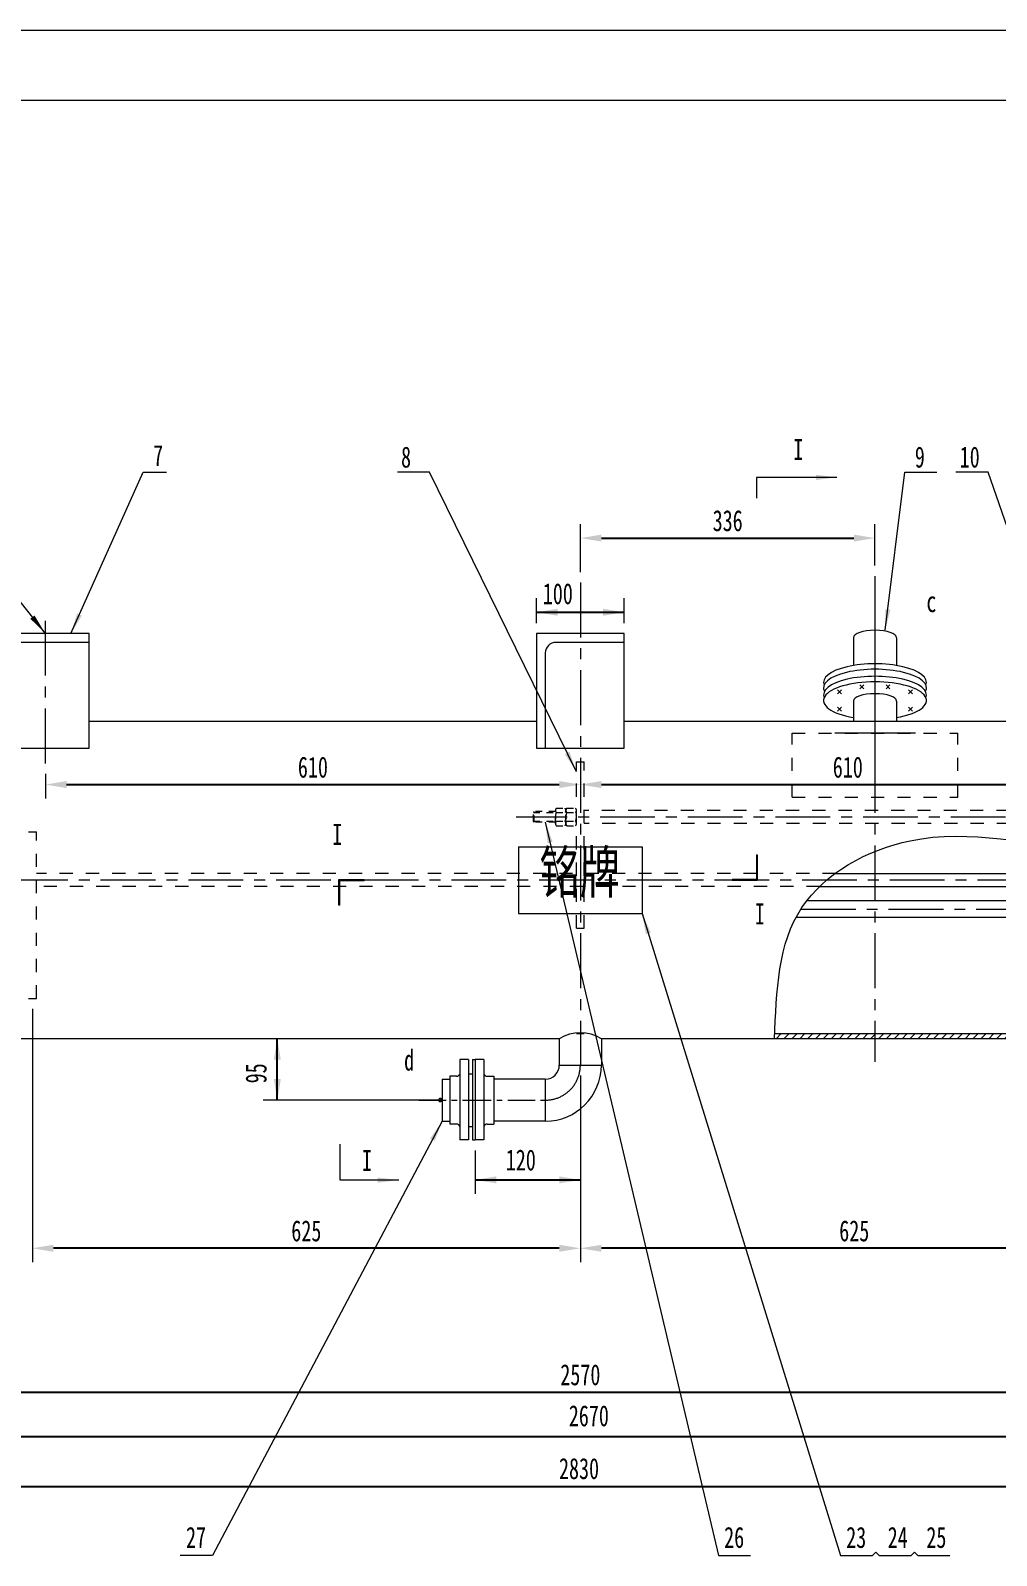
# Model space of a CAD drawing. Header units: millimetres. Extents: x 6843 to 13563, y -2018 to 2734.
# Drawn here: x 9328 to 10430, y 995 to 2734 of the extents above; entities that cross this region are included whole.
import ezdxf

# ---------------------------------------------------------------- set-up
doc = ezdxf.new("R2010")
doc.units = ezdxf.units.MM
doc.header["$LTSCALE"] = 50
for name, pattern in [('CENTER', [2, 1.25, -0.25, 0.25, -0.25]), ('EB_DASH', [6, 3, -3]), ('EB_DASHDOT', [39, 30, -3, 3, -3])]:
    doc.linetypes.add(name, pattern=pattern)
doc.layers.get('DEFPOINTS').update_dxf_attribs({"lineweight": 18})
for name, color, linetype, lineweight in [('25C', 1, 'CENTER', 18), ('CEN', 1, 'EB_DASHDOT', 15), ('DASH', 3, 'EB_DASH', 15), ('中心线', 1, 'CENTER', 5), ('尺寸线', 4, 'Continuous', 9), ('标注', 4, 'Continuous', 5), ('粗线', 7, 'Continuous', 15), ('虚线', 2, 'EB_DASH', 5)]:
    doc.layers.add(name, color=color, linetype=linetype, lineweight=lineweight)
doc.styles.get("Standard").update_dxf_attribs({"font": 'txt', "width": 0.7})
doc.styles.add('尺寸', font='romans.shx', dxfattribs={"width": 0.7})
doc.dimstyles.new('标准', dxfattribs={"dimscale": 8, "dimtxt": 3, "dimasz": 3, "dimexe": 2, "dimexo": 1.5, "dimgap": 1, "dimtad": 1, "dimdec": 1, "dimzin": 12, "dimdsep": 46, "dimtxsty": 'Standard', "dimcen": 0, "dimdle": 6, "dimclrd": 256, "dimclre": 256, "dimclrt": 256, "dimadec": 1, "dimazin": 3, "dimtfac": 1, "dimtdec": 1, "dimtmove": 2, "dimatfit": 0, "dimfxl": 0, "dimtolj": 1, "dimarcsym": 0})

# ---------------------------------------------------------------- blocks, each defined once
blk = doc.blocks.new('*X5')
at = {"layer": '标注', "linetype": 'Continuous'}
blk.add_hatch(color=256, dxfattribs=at).paths.add_polyline_path([(9345.2, 2046.3), (9328, 2063.3), (9332.7, 2067)], flags=0)
for p, q in [((9273.3, 2137.2), (9197.8, 2137.2)), ((9345.2, 2046.3), (9273.3, 2137.2))]:
    blk.add_line(p, q, dxfattribs=at)
at = {"layer": '标注'}
blk.add_line((9197.8, 2137.2), (9197.8, 2137.2), dxfattribs=at)
blk = doc.blocks.new('*X6')
at = {"layer": '标注', "linetype": 'ByBlock'}
for points in [[(9609.6, 1584.3), (9613.6, 1560.3), (9605.6, 1560.3)], [(9609.6, 1514.3), (9613.6, 1538.3), (9605.6, 1538.3)]]:
    blk.add_hatch(color=256, dxfattribs=at).paths.add_polyline_path(points, flags=0)
for p, q in [((9797.3, 1584.3), (9593.6, 1584.3)), ((9797.3, 1514.3), (9593.6, 1514.3))]:
    blk.add_line(p, q, dxfattribs=at)
at = {"layer": '标注', "linetype": 'ByBlock', "lineweight": -2}
for p, q in [((9609.6, 1514.3), (9609.6, 1584.3)), ((9809.3, 1514.3), (9809.3, 1514.3))]:
    blk.add_line(p, q, dxfattribs=at)
at = {"layer": '标注', "linetype": 'ByBlock', "insert": (9585.5, 1544.9), "char_height": 24, "width": 47.2, "attachment_point": 5, "rotation": 90}
blk.add_mtext('95', dxfattribs=at)
blk = doc.blocks.new('*X7')
at = {"layer": '标注', "linetype": 'ByBlock'}
for points in [[(9835.2, 1423.4), (9859.2, 1419.4), (9859.2, 1427.4)], [(9955.2, 1423.4), (9931.2, 1419.4), (9931.2, 1427.4)]]:
    blk.add_hatch(color=256, dxfattribs=at).paths.add_polyline_path(points, flags=0)
for p, q in [((9955.2, 1542.3), (9955.2, 1407.4)), ((9835.2, 1457), (9835.2, 1407.4))]:
    blk.add_line(p, q, dxfattribs=at)
at = {"layer": '标注', "linetype": 'ByBlock', "lineweight": -2}
for p, q in [((9835.2, 1469), (9835.2, 1469)), ((9835.2, 1423.4), (9955.2, 1423.4))]:
    blk.add_line(p, q, dxfattribs=at)
at = {"layer": '标注', "linetype": 'ByBlock', "insert": (9887.3, 1445.9), "char_height": 24, "width": 63.84, "attachment_point": 5}
blk.add_mtext('120', dxfattribs=at)
blk = doc.blocks.new('*X8')
at = {"layer": '标注', "linetype": 'ByBlock'}
for points in [[(9955.2, 1345.4), (9979.2, 1349.4), (9979.2, 1341.4)], [(10580, 1345.4), (10556, 1349.4), (10556, 1341.4)]]:
    blk.add_hatch(color=256, dxfattribs=at).paths.add_polyline_path(points, flags=0)
for p, q in [((10580, 1618.3), (10580, 1329.4)), ((9955.2, 1542.3), (9955.2, 1329.4))]:
    blk.add_line(p, q, dxfattribs=at)
at = {"layer": '标注', "linetype": 'ByBlock', "lineweight": -2}
blk.add_line((10556, 1345.4), (9979.2, 1345.4), dxfattribs=at)
at = {"layer": '标注', "linetype": 'ByBlock', "insert": (10267.6, 1365.1), "char_height": 24, "width": 66.453, "attachment_point": 5}
blk.add_mtext('625', dxfattribs=at)
blk = doc.blocks.new('*X9')
at = {"layer": '标注', "linetype": 'ByBlock'}
for points in [[(8620.2, 1130.9), (8644.2, 1126.9), (8644.2, 1134.9)], [(11290.2, 1130.9), (11266.2, 1126.9), (11266.2, 1134.9)]]:
    blk.add_hatch(color=256, dxfattribs=at).paths.add_polyline_path(points, flags=0)
at = {"layer": '标注', "linetype": 'ByBlock', "lineweight": -2}
for p, q in [((8620.2, 1355.5), (8620.2, 1355.5)), ((8620.2, 1130.9), (11290.2, 1130.9))]:
    blk.add_line(p, q, dxfattribs=at)
at = {"layer": '标注', "linetype": 'ByBlock'}
for p, q in [((8620.2, 1343.5), (8620.2, 1114.9)), ((11290.2, 1343.5), (11290.2, 1114.9))]:
    blk.add_line(p, q, dxfattribs=at)
at = {"layer": '标注', "linetype": 'ByBlock', "insert": (9964.9, 1154.2), "char_height": 24, "width": 90.72, "attachment_point": 5}
blk.add_mtext('2670', dxfattribs=at)
blk = doc.blocks.new('*X10')
at = {"layer": '标注', "linetype": 'ByBlock'}
for points in [[(8540.2, 1073.9), (8564.2, 1069.9), (8564.2, 1077.9)], [(11370.2, 1073.9), (11346.2, 1069.9), (11346.2, 1077.9)]]:
    blk.add_hatch(color=256, dxfattribs=at).paths.add_polyline_path(points, flags=0)
at = {"layer": '标注', "linetype": 'ByBlock', "lineweight": -2}
for p, q in [((8540.2, 1765.3), (8540.2, 1765.3)), ((8540.2, 1073.9), (11370.2, 1073.9))]:
    blk.add_line(p, q, dxfattribs=at)
at = {"layer": '标注', "linetype": 'ByBlock'}
for p, q in [((8540.2, 1753.3), (8540.2, 1057.9)), ((11370.2, 1525.6), (11370.2, 1057.9))]:
    blk.add_line(p, q, dxfattribs=at)
at = {"layer": '标注', "linetype": 'ByBlock', "insert": (9953.7, 1094), "char_height": 24, "width": 90.72, "attachment_point": 5}
blk.add_mtext('2830', dxfattribs=at)
blk = doc.blocks.new('*X27')
at = {"layer": '标注', "linetype": 'Continuous'}
blk.add_hatch(color=256, dxfattribs=at).paths.add_polyline_path([(10247.8, 2224.5), (10223.8, 2221.5), (10223.8, 2227.5)], flags=0)
for p, q in [((10247.8, 2224.5), (10155.9, 2224.5)), ((10155.9, 2224.5), (10155.9, 2200.8))]:
    blk.add_line(p, q, dxfattribs=at)
at = {"layer": '标注'}
blk.add_line((10155.9, 2200.8), (10155.9, 2200.8), dxfattribs=at)
blk = doc.blocks.new('*X28')
at = {"layer": '标注', "linetype": 'Continuous'}
blk.add_hatch(color=256, dxfattribs=at).paths.add_polyline_path([(9748, 1423.1), (9724, 1420.1), (9724, 1426.1)], flags=0)
for p, q in [((9681.1, 1423.1), (9681.1, 1464)), ((9748, 1423.1), (9681.1, 1423.1))]:
    blk.add_line(p, q, dxfattribs=at)
at = {"layer": '标注'}
blk.add_line((9681.1, 1464), (9681.1, 1464), dxfattribs=at)
blk = doc.blocks.new('*X39')
at = {"layer": '标注', "linetype": 'Continuous'}
blk.add_hatch(color=256, dxfattribs=at).paths.add_polyline_path([(9374.2, 2046.3), (9381.2, 2069.4), (9386.7, 2067)], flags=0)
for p, q in [((9374.2, 2046.3), (9456.5, 2230.6)), ((9456.5, 2230.6), (9483.2, 2230.6))]:
    blk.add_line(p, q, dxfattribs=at)
at = {"layer": '标注'}
blk.add_line((9483.2, 2230.6), (9483.2, 2230.6), dxfattribs=at)
blk = doc.blocks.new('*X40')
at = {"layer": '标注', "linetype": 'Continuous'}
blk.add_hatch(color=256, dxfattribs=at).paths.add_polyline_path([(10302.9, 2050.1), (10302.9, 2074.3), (10308.8, 2073.6)], flags=0)
for p, q in [((10302.9, 2050.1), (10325.2, 2230.6)), ((10325.2, 2230.6), (10361.7, 2230.6))]:
    blk.add_line(p, q, dxfattribs=at)
at = {"layer": '标注'}
blk.add_line((10361.7, 2230.6), (10361.7, 2230.6), dxfattribs=at)
blk = doc.blocks.new('*X47')
at = {"layer": '标注', "linetype": 'ByBlock'}
for points in [[(8670.2, 1181.3), (8694.2, 1177.3), (8694.2, 1185.3)], [(11240.2, 1181.3), (11216.2, 1177.3), (11216.2, 1185.3)]]:
    blk.add_hatch(color=256, dxfattribs=at).paths.add_polyline_path(points, flags=0)
for p, q in [((8670.2, 1980.8), (8670.2, 1165.3)), ((11240.2, 1380.3), (11240.2, 1165.3))]:
    blk.add_line(p, q, dxfattribs=at)
at = {"layer": '标注', "linetype": 'ByBlock', "lineweight": -2}
blk.add_line((8694.2, 1181.3), (11216.2, 1181.3), dxfattribs=at)
at = {"layer": '标注', "linetype": 'ByBlock', "insert": (9955.2, 1201), "char_height": 24, "width": 90.72, "attachment_point": 5}
blk.add_mtext('2570', dxfattribs=at)
blk = doc.blocks.new('*X48')
at = {"layer": '标注', "linetype": 'ByBlock'}
for points in [[(9345.2, 1874.2), (9369.2, 1870.2), (9369.2, 1878.2)], [(9955.2, 1874.2), (9931.2, 1870.2), (9931.2, 1878.2)]]:
    blk.add_hatch(color=256, dxfattribs=at).paths.add_polyline_path(points, flags=0)
for p, q in [((9345.2, 1886.4), (9345.2, 1858.2)), ((9955.2, 1886.4), (9955.2, 1858.2))]:
    blk.add_line(p, q, dxfattribs=at)
at = {"layer": '标注', "linetype": 'ByBlock', "lineweight": -2}
blk.add_line((9369.2, 1874.2), (9931.2, 1874.2), dxfattribs=at)
at = {"layer": '标注', "linetype": 'ByBlock', "insert": (9650.2, 1893.9), "char_height": 24, "width": 67.013, "attachment_point": 5}
blk.add_mtext('610', dxfattribs=at)
blk = doc.blocks.new('*X49')
at = {"layer": '标注', "linetype": 'ByBlock'}
for points in [[(9955.2, 1874.2), (9979.2, 1870.2), (9979.2, 1878.2)], [(10565.2, 1874.2), (10541.2, 1870.2), (10541.2, 1878.2)]]:
    blk.add_hatch(color=256, dxfattribs=at).paths.add_polyline_path(points, flags=0)
for p, q in [((9955.2, 1903.8), (9955.2, 1858.2)), ((10565.2, 1874.4), (10565.2, 1858.2))]:
    blk.add_line(p, q, dxfattribs=at)
at = {"layer": '标注', "linetype": 'ByBlock', "lineweight": -2}
blk.add_line((9979.2, 1874.2), (10541.2, 1874.2), dxfattribs=at)
at = {"layer": '标注', "linetype": 'ByBlock', "insert": (10260.2, 1893.9), "char_height": 24, "width": 67.013, "attachment_point": 5}
blk.add_mtext('610', dxfattribs=at)
blk = doc.blocks.new('*X50')
at = {"layer": '标注', "linetype": 'ByBlock'}
for points in [[(9955.2, 2155.3), (9979.2, 2151.3), (9979.2, 2159.3)], [(10291.2, 2155.3), (10267.2, 2151.3), (10267.2, 2159.3)]]:
    blk.add_hatch(color=256, dxfattribs=at).paths.add_polyline_path(points, flags=0)
for p, q in [((9955.2, 2116.6), (9955.2, 2171.3)), ((10291.2, 2124.1), (10291.2, 2171.3))]:
    blk.add_line(p, q, dxfattribs=at)
at = {"layer": '标注', "linetype": 'ByBlock', "lineweight": -2}
blk.add_line((9979.2, 2155.3), (10267.2, 2155.3), dxfattribs=at)
at = {"layer": '标注', "linetype": 'ByBlock', "insert": (10123.2, 2175), "char_height": 24, "width": 66.267, "attachment_point": 5}
blk.add_mtext('336', dxfattribs=at)
blk = doc.blocks.new('*X104')
at = {"layer": '标注', "linetype": 'Continuous'}
blk.add_hatch(color=256, dxfattribs=at).paths.add_polyline_path([(10025.7, 1727.3), (10035.6, 1705.3), (10029.9, 1703.5)], flags=0)
for p, q in [((10025.7, 1727.3), (10251.9, 995)), ((10251.9, 995), (10288.4, 995))]:
    blk.add_line(p, q, dxfattribs=at)
at = {"layer": '标注'}
blk.add_line((10288.4, 995), (10288.4, 995), dxfattribs=at)
blk = doc.blocks.new('*X111')
at = {"layer": '尺寸线', "linetype": 'ByBlock'}
for points in [[(9905.2, 2070.7), (9929.2, 2066.7), (9929.2, 2074.7)], [(10005.2, 2070.7), (9981.2, 2066.7), (9981.2, 2074.7)]]:
    blk.add_hatch(color=256, dxfattribs=at).paths.add_polyline_path(points, flags=0)
for p, q in [((9905.2, 2058.3), (9905.2, 2086.7)), ((10005.2, 2058.3), (10005.2, 2086.7))]:
    blk.add_line(p, q, dxfattribs=at)
at = {"layer": '尺寸线', "linetype": 'ByBlock', "lineweight": -2}
for p, q in [((9905.2, 2070.7), (10005.2, 2070.7)), ((9905.2, 2046.3), (9905.2, 2046.3))]:
    blk.add_line(p, q, dxfattribs=at)
at = {"layer": '尺寸线', "linetype": 'ByBlock', "insert": (9929.5, 2091.7), "char_height": 24, "width": 63.84, "attachment_point": 5}
blk.add_mtext('100', dxfattribs=at)
blk = doc.blocks.new('*X122')
at = {"layer": '尺寸线', "linetype": 'ByBlock'}
for points in [[(9330.3, 1345.4), (9354.3, 1349.4), (9354.3, 1341.4)], [(9955.2, 1345.4), (9931.2, 1349.4), (9931.2, 1341.4)]]:
    blk.add_hatch(color=256, dxfattribs=at).paths.add_polyline_path(points, flags=0)
for p, q in [((9330.3, 1618.3), (9330.3, 1329.4)), ((9955.2, 1542.3), (9955.2, 1329.4))]:
    blk.add_line(p, q, dxfattribs=at)
at = {"layer": '尺寸线', "linetype": 'ByBlock', "lineweight": -2}
blk.add_line((9931.2, 1345.4), (9354.3, 1345.4), dxfattribs=at)
at = {"layer": '尺寸线', "linetype": 'ByBlock', "insert": (9642.7, 1365.1), "char_height": 24, "width": 66.453, "attachment_point": 5}
blk.add_mtext('625', dxfattribs=at)
blk = doc.blocks.new('*X123')
at = {"layer": '标注', "linetype": 'Continuous'}
blk.add_hatch(color=256, dxfattribs=at).paths.add_polyline_path([(10575.5, 1782.1), (10564.8, 1803.8), (10570.4, 1805.8)], flags=0)
for p, q in [((10420.1, 2230.6), (10383.6, 2230.6)), ((10575.5, 1782.1), (10420.1, 2230.6))]:
    blk.add_line(p, q, dxfattribs=at)
at = {"layer": '标注'}
blk.add_line((10383.6, 2230.6), (10383.6, 2230.6), dxfattribs=at)
blk = doc.blocks.new('*X124')
at = {"layer": '标注', "linetype": 'Continuous'}
blk.add_hatch(color=256, dxfattribs=at).paths.add_polyline_path([(9950.7, 1888.8), (9937.4, 1909), (9942.8, 1911.7)], flags=0)
for p, q in [((9783, 2230.6), (9746.5, 2230.6)), ((9950.7, 1888.8), (9783, 2230.6))]:
    blk.add_line(p, q, dxfattribs=at)
at = {"layer": '标注'}
blk.add_line((9746.5, 2230.6), (9746.5, 2230.6), dxfattribs=at)
blk = doc.blocks.new('*X125')
at = {"layer": '标注', "linetype": 'Continuous'}
blk.add_hatch(color=256, dxfattribs=at).paths.add_polyline_path([(9797.7, 1490.3), (9789.1, 1467.7), (9783.8, 1470.5)], flags=0)
for p, q in [((9797.7, 1490.3), (9535.5, 995)), ((9535.5, 995), (9498.9, 995))]:
    blk.add_line(p, q, dxfattribs=at)
at = {"layer": '标注'}
blk.add_line((9498.9, 995), (9498.9, 995), dxfattribs=at)
blk = doc.blocks.new('*X138')
at = {"layer": '标注', "linetype": 'Continuous'}
blk.add_hatch(color=256, dxfattribs=at).paths.add_polyline_path([(9915.2, 1831.4), (9923.6, 1808.8), (9917.8, 1807.4)], flags=0)
for p, q in [((9915.2, 1831.4), (10112.7, 995)), ((10112.7, 995), (10149.2, 995))]:
    blk.add_line(p, q, dxfattribs=at)
at = {"layer": '标注'}
blk.add_line((10149.2, 995), (10149.2, 995), dxfattribs=at)

msp = doc.modelspace()

# ---------------------------------------------------------------- hatches: boundary and pattern name
at = {"layer": '尺寸线'}
h = msp.add_hatch(dxfattribs=at)
h.set_pattern_fill('ANSI31', color=256, style=0, pattern_type=0)
h.set_pattern_definition([(45, (0, 0), (-4.490128, 4.490128), [])])
edge = h.paths.add_edge_path(flags=0)
edge.add_line((10291.21, 1584.3), (11109.05, 1584.3))
edge.add_spline(control_points=[(11109.05, 1584.3), (11109.99, 1586.3), (11110.93, 1588.31), (11111.88, 1590.3)], knot_values=[0, 0, 0, 0, 6.6346858, 6.6346858, 6.6346858, 6.6346858], weights=[1, 1, 1, 1], degree=3, periodic=0)
edge.add_line((11111.88, 1590.3), (10291.21, 1590.3))
edge.add_line((10291.21, 1590.3), (10291.21, 1584.3))
edge = h.paths.add_edge_path(flags=0)
edge.add_line((10291.21, 1584.3), (10291.21, 1590.3))
edge.add_line((10291.21, 1590.3), (10177, 1590.3))
edge.add_spline(control_points=[(10177, 1590.3), (10176.93, 1588.3), (10176.86, 1586.3), (10176.79, 1584.3)], knot_values=[0, 0, 0, 0, 6.0037185, 6.0037185, 6.0037185, 6.0037185], weights=[1, 1, 1, 1], degree=3, periodic=0)
edge.add_line((10176.79, 1584.3), (10291.21, 1584.3))
at = {"layer": '标注'}
h = msp.add_hatch(color=256, dxfattribs=at)
h.paths.add_polyline_path([(10156.91, 1765.3), (10156.91, 1794.02), (10155.91, 1794.02), (10155.91, 1765.8), (10128.35, 1765.8), (10128.35, 1765.3)], flags=0)
h.paths.add_polyline_path([(10156.91, 1764.8), (10156.91, 1765.3), (10128.35, 1765.3), (10128.35, 1764.8)], flags=0)
h = msp.add_hatch(color=256, dxfattribs=at)
h.paths.add_polyline_path([(9679.95, 1765.3), (9679.95, 1736.58), (9680.95, 1736.58), (9680.95, 1764.8), (9708.5, 1764.8), (9708.5, 1765.3)], flags=0)
h.paths.add_polyline_path([(9679.95, 1765.8), (9679.95, 1765.3), (9708.5, 1765.3), (9708.5, 1765.8)], flags=0)

# ---------------------------------------------------------------- linework, layer by layer
at = {"layer": '25C'}
msp.add_line((9345.21, 1898.4), (9345.21, 2064.07), dxfattribs=at)
at = {"layer": 'CEN', "linetype": 'EB_DASHDOT', "lineweight": 15}
for p, q in [((10291.21, 2112.05), (10291.21, 1877.92)), ((10274.12, 1987.81), (10278.62, 1983.31)), ((10274.12, 1983.31), (10278.62, 1987.81)), ((10308.3, 1987.81), (10303.8, 1983.31)), ((10308.3, 1983.31), (10303.8, 1987.81)), ((10248.45, 1982.2), (10252.96, 1977.7)), ((10248.45, 1977.7), (10252.96, 1982.2)), ((10333.96, 1982.2), (10329.46, 1977.7)), ((10333.96, 1977.7), (10329.46, 1982.2)), ((10248.45, 1957.98), (10252.96, 1962.48)), ((10252.96, 1957.98), (10248.45, 1962.48)), ((10333.96, 1957.98), (10329.46, 1962.48)), ((10329.46, 1957.98), (10333.96, 1962.48))]:
    msp.add_line(p, q, dxfattribs=at)
at = {"layer": 'DASH', "linetype": 'EB_DASH', "lineweight": 15}
msp.add_line((10245.55, 1933.08), (10337.41, 1933.08), dxfattribs=at)
at = {"layer": 'DEFPOINTS', "ltscale": 100}
msp.add_line((13563.33, 2734.15), (6843.33, 2734.15), dxfattribs=at)
at = {"layer": '中心线'}
for p, q in [((9955.21, 2104.59), (9955.21, 1554.3)), ((10291.21, 2104.59), (10291.21, 1558.18)), ((11240.2, 1837.2), (9882.08, 1837.2)), ((11470.64, 1765.3), (8493.11, 1765.3)), ((10206.73, 1732.25), (11215.09, 1732.25))]:
    msp.add_line(p, q, dxfattribs=at)
at = {"layer": '中心线', "ltscale": 0.5}
for p, q in [((9770.82, 1514.3), (9844.89, 1514.3)), ((9822.31, 1514.3), (9915.21, 1514.3))]:
    msp.add_line(p, q, dxfattribs=at)
at = {"layer": '中心线'}
msp.add_arc((9915.21, 1554.3), 40, 270, 0, dxfattribs=at)
at = {"layer": '尺寸线'}
for p, q in [((10288.39, 995.04), (10292.19, 998.84)), ((10295.99, 995.04), (10292.19, 998.84)), ((10332.51, 995.04), (10336.31, 998.84)), ((10340.11, 995.04), (10336.31, 998.84))]:
    msp.add_line(p, q, dxfattribs=at)
at = {"layer": '标注'}
for p, q in [((10155.91, 1794.02), (10155.91, 1765.8)), ((10155.91, 1794.02), (10156.91, 1794.02)), ((10156.91, 1794.02), (10156.91, 1764.8)), ((9679.95, 1736.58), (9679.95, 1765.8)), ((9679.95, 1765.8), (9708.5, 1765.8)), ((9679.95, 1765.3), (9708.92, 1765.3)), ((9680.95, 1736.58), (9680.95, 1764.8)), ((9680.95, 1764.8), (9708.5, 1764.8)), ((9708.5, 1764.8), (9708.5, 1765.8)), ((10155.91, 1765.8), (10128.35, 1765.8)), ((10128.35, 1765.8), (10128.35, 1764.8)), ((10156.91, 1764.8), (10128.35, 1764.8)), ((9680.95, 1736.58), (9679.95, 1736.58)), ((10295.99, 995.04), (10332.51, 995.04)), ((10340.11, 995.04), (10376.63, 995.04))]:
    msp.add_line(p, q, dxfattribs=at)
msp.add_open_spline([(10176.79, 1584.3), (10178.66, 1638.63), (10182.3, 1744.48), (10352.31, 1838.64), (10661.84, 1747.43), (10977.5, 1951.25), (11209.9, 1823.8), (11238.27, 1759.36), (11214.13, 1738.66), (11208.07, 1693.07), (11144.56, 1659.91), (11121.27, 1610.33), (11109.05, 1584.3)], degree=3, knots=[0, 0, 0, 0, 27238.6954261, 53064.5271047, 89726.7177281, 193873.4854786, 217313.0727267, 221926.5598891, 227198.183918, 231844.627153, 245596.3138784, 260788.7039269, 260788.7039269, 260788.7039269, 260788.7039269], dxfattribs=at)
at = {"layer": '粗线', "ltscale": 100}
msp.add_line((13483.33, 2654.15), (7051.33, 2654.15), dxfattribs=at)
at = {"layer": '粗线'}
for p, q in [((9395.21, 2046.3), (9295.21, 2046.3)), ((9395.21, 2036.3), (9317.21, 2036.3)), ((9395.21, 1915.82), (9395.21, 2046.3)), ((10005.21, 2046.3), (9905.21, 2046.3)), ((9905.21, 2046.3), (9905.21, 1915.82)), ((10005.21, 2036.3), (9927.21, 2036.3)), ((10005.21, 1915.82), (10005.21, 2046.3)), ((10266.58, 2041.72), (10266.58, 2010.06)), ((10315.84, 2041.71), (10315.84, 2010.06)), ((9915.21, 2024.3), (9915.21, 1915.82)), ((10266.58, 1969.42), (10266.58, 1946.3)), ((10315.84, 1969.42), (10315.84, 1946.3)), ((9905.21, 1946.3), (9395.21, 1946.3)), ((10515.21, 1946.3), (10005.21, 1946.3)), ((9295.21, 1915.82), (9395.21, 1915.82)), ((9905.21, 1915.82), (10005.21, 1915.82)), ((10228.15, 1757.8), (10575.46, 1757.8)), ((10246.35, 1772.8), (10575.46, 1772.8)), ((10575.46, 1741.78), (10213.52, 1741.78)), ((10575.46, 1722.73), (10201.14, 1722.73)), ((9931.21, 1584.3), (8710.22, 1584.3)), ((9931.21, 1584.3), (9931.21, 1554.3)), ((11200.2, 1584.3), (9979.21, 1584.3)), ((9979.21, 1584.3), (9979.21, 1554.3)), ((10177, 1590.3), (11200.2, 1590.3)), ((9817.71, 1560.51), (9817.71, 1469)), ((9827.71, 1560.51), (9817.71, 1560.51)), ((9827.71, 1560.51), (9827.71, 1469)), ((9832.21, 1560.51), (9835.21, 1560.51)), ((9832.21, 1560.51), (9832.21, 1469)), ((9835.21, 1560.51), (9835.21, 1469)), ((9845.21, 1560.51), (9835.21, 1560.51)), ((9845.21, 1560.51), (9845.21, 1469)), ((9931.21, 1554.3), (9979.21, 1554.3)), ((9797.71, 1538.3), (9797.71, 1490.3)), ((9797.71, 1538.3), (9806.34, 1538.3)), ((9814.05, 1541.53), (9806.34, 1541.53)), ((9806.34, 1541.53), (9806.34, 1487.07)), ((9827.71, 1544.3), (9832.21, 1544.3)), ((9848.87, 1541.53), (9856.58, 1541.53)), ((9856.58, 1541.53), (9856.58, 1487.07)), ((9915.21, 1538.3), (9856.58, 1538.3)), ((9915.21, 1538.3), (9915.21, 1490.3)), ((9793.72, 1515.09), (9793.72, 1513.51)), ((9796.04, 1516.09), (9794.72, 1516.09)), ((9796.04, 1516.09), (9796.04, 1512.51)), ((9797.71, 1515.66), (9796.04, 1515.66)), ((9796.04, 1512.51), (9794.72, 1512.51)), ((9797.71, 1512.95), (9796.04, 1512.95)), ((9797.71, 1490.3), (9806.34, 1490.3)), ((9814.05, 1487.07), (9806.34, 1487.07)), ((9827.71, 1484.3), (9832.21, 1484.3)), ((9848.87, 1487.07), (9856.58, 1487.07)), ((9915.21, 1490.3), (9856.58, 1490.3)), ((9827.71, 1469), (9817.71, 1469)), ((9832.21, 1469), (9835.21, 1469)), ((9845.21, 1469), (9835.21, 1469))]:
    msp.add_line(p, q, dxfattribs=at)
at = {"layer": '粗线', "linetype": 'Continuous', "lineweight": 15}
for p, q in [((9884.72, 1803.25), (9884.72, 1727.35)), ((9884.72, 1803.25), (10025.69, 1803.25)), ((10025.69, 1803.25), (10025.69, 1727.35)), ((9884.72, 1727.35), (10025.69, 1727.35))]:
    msp.add_line(p, q, dxfattribs=at)
at = {"layer": '粗线'}
for centre, radius, start, end in [((9927.21, 2024.3), 12, 90, 180), ((9955.21, 1545.8), 45.37, 58.06282, 121.93718), ((9915.21, 1554.3), 64, 270, 0), ((9915.21, 1554.3), 64, 270, 0), ((9915.21, 1554.3), 16, 270, 0), ((9813.53, 1546.34), 4.83, 276.11221, 329.87726), ((9849.39, 1546.34), 4.83, 210.12274, 263.88779), ((9794.72, 1515.09), 1, 90, 180), ((9794.72, 1513.51), 1, 180, 270), ((9813.53, 1482.27), 4.83, 30.12274, 83.88779), ((9849.39, 1482.27), 4.83, 96.11221, 149.87726)]:
    msp.add_arc(centre, radius, start, end, dxfattribs=at)
for centre, major_axis, ratio, start_param, end_param in [((10291.21, 2041.71), (-24.63, 0), 0.3406268, 3.1415927, 6.2831853), ((10291.21, 1984.4), (58.67, 0), 0.3630551, 6.0940606, 9.6139027), ((10291.21, 1990.72), (58.67, 0), 0.3630551, 6.1342144, 9.5737489), ((10291.21, 1970.07), (58.67, 0), 0.3630551, 5.145691, 10.5622723), ((10291.21, 1976.39), (58.67, 0), 0.3630551, 6.1342144, 9.5737489), ((10291.21, 1969.42), (-24.63, 0), 0.3406268, 3.1415927, 6.2831853)]:
    msp.add_ellipse(centre, major_axis=major_axis, ratio=ratio, start_param=start_param, end_param=end_param, dxfattribs=at)
at = {"layer": '虚线', "ltscale": 0.1}
for p, q in [((10196.71, 1932.93), (10385.71, 1932.93)), ((10196.71, 1859.85), (10196.71, 1932.93)), ((10385.71, 1859.85), (10385.71, 1932.93)), ((9950.71, 1710.3), (9950.71, 1900.3)), ((9950.71, 1900.3), (9959.71, 1900.3)), ((9959.71, 1710.3), (9959.71, 1900.3)), ((10804.7, 1844.7), (9959.71, 1844.7)), ((10196.71, 1859.85), (10385.71, 1859.85)), ((10745.19, 1829.7), (9959.71, 1829.7)), ((9325.96, 1820.3), (9334.96, 1820.3)), ((9334.96, 1630.3), (9334.96, 1820.3)), ((10246.35, 1772.8), (9334.96, 1772.8)), ((10228.15, 1757.8), (9334.96, 1757.8)), ((9950.71, 1710.3), (9959.71, 1710.3)), ((9950.71, 1590.3), (9959.71, 1590.3))]:
    msp.add_line(p, q, dxfattribs=at)
at = {"layer": '虚线', "ltscale": 0.05}
for p, q in [((9926.71, 1829.81), (9926.71, 1844.59)), ((9927.71, 1847.13), (9937.71, 1847.13)), ((9938.71, 1829.81), (9938.71, 1844.59)), ((9938.71, 1829.81), (9938.71, 1844.59)), ((9939.71, 1847.13), (9949.71, 1847.13)), ((9950.71, 1829.81), (9950.71, 1844.59)), ((9902.61, 1843.43), (9901.61, 1842.43)), ((9901.61, 1832.43), (9901.61, 1842.43)), ((9901.61, 1842.43), (9926.71, 1842.43)), ((9901.61, 1832.43), (9926.71, 1832.43)), ((9902.61, 1831.43), (9901.61, 1832.43)), ((9926.71, 1843.43), (9902.61, 1843.43)), ((9902.61, 1831.43), (9902.61, 1843.43)), ((9926.71, 1831.43), (9902.61, 1831.43)), ((9927.71, 1842.28), (9937.71, 1842.28)), ((9927.71, 1832.35), (9937.71, 1832.35)), ((9927.71, 1827.28), (9937.71, 1827.28)), ((9939.71, 1842.28), (9949.71, 1842.28)), ((9939.71, 1832.35), (9949.71, 1832.35)), ((9939.71, 1827.28), (9949.71, 1827.28))]:
    msp.add_line(p, q, dxfattribs=at)
at = {"layer": '虚线', "ltscale": 0.2}
msp.add_line((9325.96, 1630.3), (9334.96, 1630.3), dxfattribs=at)
at = {"layer": '虚线', "ltscale": 0.05}
for centre, radius, start, end in [((9930.14, 1844.7), 3.44, 135.10654, 224.89346), ((9935.28, 1844.7), 3.44, 315.10654, 44.89346), ((9942.14, 1844.7), 3.44, 135.10654, 224.89346), ((9947.28, 1844.7), 3.44, 315.10654, 44.89346), ((9939.51, 1837.31), 12.81, 157.20089, 202.79911), ((9930.43, 1829.81), 3.72, 136.9758, 223.0242), ((9925.9, 1837.31), 12.81, 337.20089, 22.79911), ((9934.99, 1829.81), 3.72, 316.9758, 43.0242), ((9951.51, 1837.31), 12.81, 157.20089, 202.79911), ((9942.43, 1829.81), 3.72, 136.9758, 223.0242), ((9937.9, 1837.31), 12.81, 337.20089, 22.79911), ((9946.99, 1829.81), 3.72, 316.9758, 43.0242)]:
    msp.add_arc(centre, radius, start, end, dxfattribs=at)

# ---------------------------------------------------------------- block references
at = {"layer": '标注'}
for name in ['*X39', '*X124', '*X27', '*X40', '*X123', '*X5', '*X138', '*X104', '*X125', '*X28']:
    msp.add_blockref(name, (0, 0), dxfattribs=at)

# ---------------------------------------------------------------- texts
at = {"layer": '标注', "char_height": 24, "attachment_point": 1}
for s, insert, width in [('I', (10198.05, 2268.33), 743.5358), ('7', (9467.99, 2261.52), 46.875), ('8', (9750.73, 2259.72), 46.875), ('9', (10336.66, 2259.72), 46.875), ('10', (10387.81, 2259.72), 46.875), ('c', (10349.81, 2094.89), 743.5358), ('I', (9672.35, 1829.42), 743.5358), ('I', (10154.18, 1738.72), 743.5358), ('d', (9754.15, 1572.08), 743.5358), ('I', (9706.07, 1457.53), 743.5358), ('27', (9505.44, 1027.71), 46.875), ('26', (10119.19, 1027.71), 46.875), ('23', (10258.37, 1027.71), 46.875), ('24', (10305.68, 1027.71), 46.875), ('25', (10349.8, 1027.71), 46.875)]:
    msp.add_mtext(s, dxfattribs=dict(at, insert=insert, width=width))
at = {"layer": '标注', "insert": (9908.59, 1798.32), "char_height": 48, "width": 313.6786, "attachment_point": 1, "style": '尺寸'}
msp.add_mtext('铭牌', dxfattribs=at)

# ---------------------------------------------------------------- dimensions: what is measured, and where the dimension line sits
at = {"layer": '尺寸线'}
dim = msp.add_linear_dim(base=(10005.21, 2070.7), p1=(9905.21, 2046.3), p2=(10005.21, 2046.3), dimstyle='标准', override={"dimsah": 1, "dimatfit": 3, "dimtzin": 0}, dxfattribs=at)
dim.commit()
dim.dimension.update_dxf_attribs({"geometry": '*X111', "text_midpoint": (9929.47, 2091.74), "dimtype": 160})
dim = msp.add_linear_dim(base=(9330.28, 1345.36), p1=(9955.21, 1554.3), p2=(9330.28, 1630.3), text='625', dimstyle='标准', override={"dimsah": 1, "dimatfit": 3, "dimtzin": 0}, dxfattribs=at)
dim.commit()
dim.dimension.update_dxf_attribs({"geometry": '*X122', "text_midpoint": (9642.74, 1365.1), "dimtype": 160})
at = {"layer": '标注'}
for base, p1, p2, picture, middle in [((10291.21, 2155.3), (9955.21, 2104.59), (10291.21, 2112.05), '*X50', (10123.21, 2175.03)), ((11240.2, 1181.28), (8670.22, 1992.8), (11240.2, 1392.3), '*X47', (9955.21, 1201.02)), ((10565.21, 1874.15), (9955.21, 1915.82), (10565.21, 1886.42), '*X49', (10260.21, 1893.88)), ((9955.21, 1874.15), (9345.21, 1898.4), (9955.21, 1898.4), '*X48', (9650.21, 1893.88)), ((9955.21, 1423.41), (9835.21, 1469), (9955.21, 1554.3), '*X7', (9887.27, 1445.93)), ((11290.2, 1130.88), (8620.22, 1355.52), (11290.2, 1355.52), '*X9', (9964.9, 1154.19))]:
    dim = msp.add_linear_dim(base=base, p1=p1, p2=p2, dimstyle='标准', override={"dimsah": 1, "dimtzin": 0}, dxfattribs=at)
    dim.commit()
    dim.dimension.update_dxf_attribs({"geometry": picture, "text_midpoint": middle, "dimtype": 160})
dim = msp.add_linear_dim(base=(11370.22, 1073.89), p1=(8540.22, 1765.3), p2=(11370.22, 1537.63), angle=180, dimstyle='标准', override={"dimsah": 1, "dimtzin": 0}, dxfattribs=at)
dim.commit()
dim.dimension.update_dxf_attribs({"geometry": '*X10', "text_midpoint": (9953.69, 1094), "dimtype": 160})
dim = msp.add_linear_dim(base=(9955.21, 1345.36), p1=(10579.96, 1630.3), p2=(9955.21, 1554.3), text='625', dimstyle='标准', override={"dimsah": 1, "dimtzin": 0}, dxfattribs=at)
dim.commit()
dim.dimension.update_dxf_attribs({"geometry": '*X8', "text_midpoint": (10267.58, 1365.1), "dimtype": 160})
dim = msp.add_linear_dim(base=(9609.57, 1584.3), p1=(9809.31, 1514.3), p2=(9809.31, 1584.3), angle=90, text='95', dimstyle='标准', override={"dimsah": 1, "dimtzin": 0}, dxfattribs=at)
dim.commit()
dim.dimension.update_dxf_attribs({"geometry": '*X6', "text_midpoint": (9585.46, 1544.91), "dimtype": 160})

doc.saveas('drawing.dxf')
